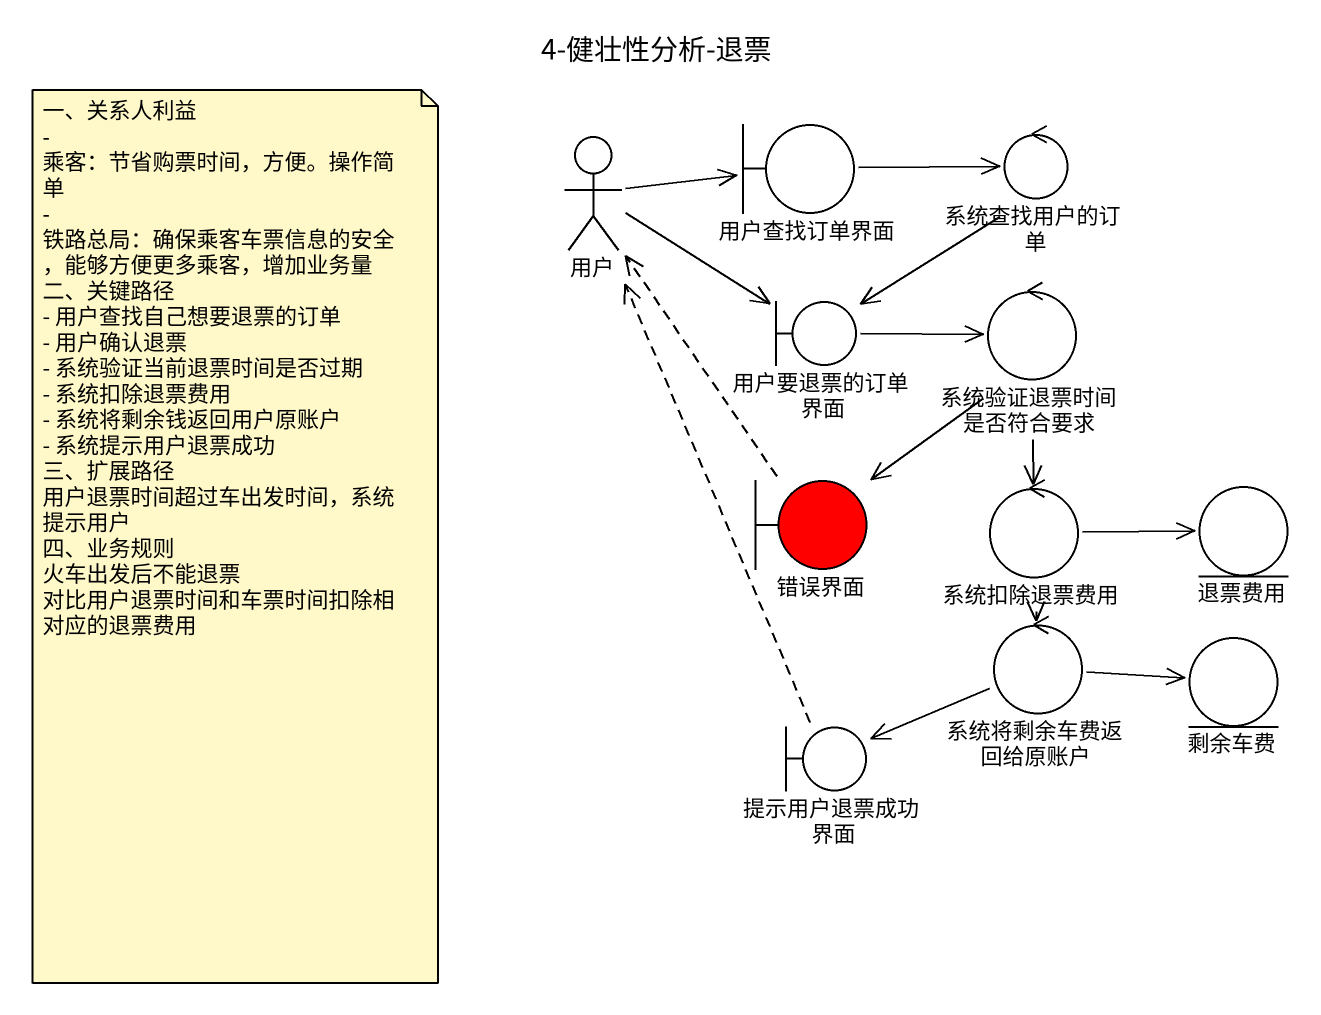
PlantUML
@startuml
title 4-健壮性分析-退票
actor 用户
boundary 用户查找订单界面
control 系统查找用户的订单
boundary 用户要退票的订单界面
control 系统验证退票时间是否符合要求
boundary 错误界面 #FF0000
control 系统扣除退票费用
entity 退票费用
control 系统将剩余车费返回给原账户
entity 剩余车费
boundary 提示用户退票成功界面
用户 -right-> 用户查找订单界面
用户 -right-> 用户要退票的订单界面
用户查找订单界面 -right-> 系统查找用户的订单
系统查找用户的订单 --> 用户要退票的订单界面
用户要退票的订单界面 -right-> 系统验证退票时间是否符合要求
系统验证退票时间是否符合要求 --> 错误界面
系统验证退票时间是否符合要求 --> 系统扣除退票费用
错误界面 .up.> 用户
系统扣除退票费用 -right-> 退票费用
系统扣除退票费用 --> 系统将剩余车费返回给原账户
系统将剩余车费返回给原账户 -right-> 剩余车费
系统将剩余车费返回给原账户 -left-> 提示用户退票成功界面
提示用户退票成功界面 .up.> 用户
note as N1
  一、关系人利益
  - 乘客：节省购票时间，方便。操作简单
  - 铁路总局：确保乘客车票信息的安全，能够方便更多乘客，增加业务量
  二、关键路径
  - 用户查找自己想要退票的订单
  - 用户确认退票
  - 系统验证当前退票时间是否过期
  - 系统扣除退票费用
  - 系统将剩余钱返回用户原账户
  - 系统提示用户退票成功
  三、扩展路径
  用户退票时间超过车出发时间，系统提示用户
  四、业务规则
  火车出发后不能退票
  对比用户退票时间和车票时间扣除相对应的退票费用
end note
@enduml
